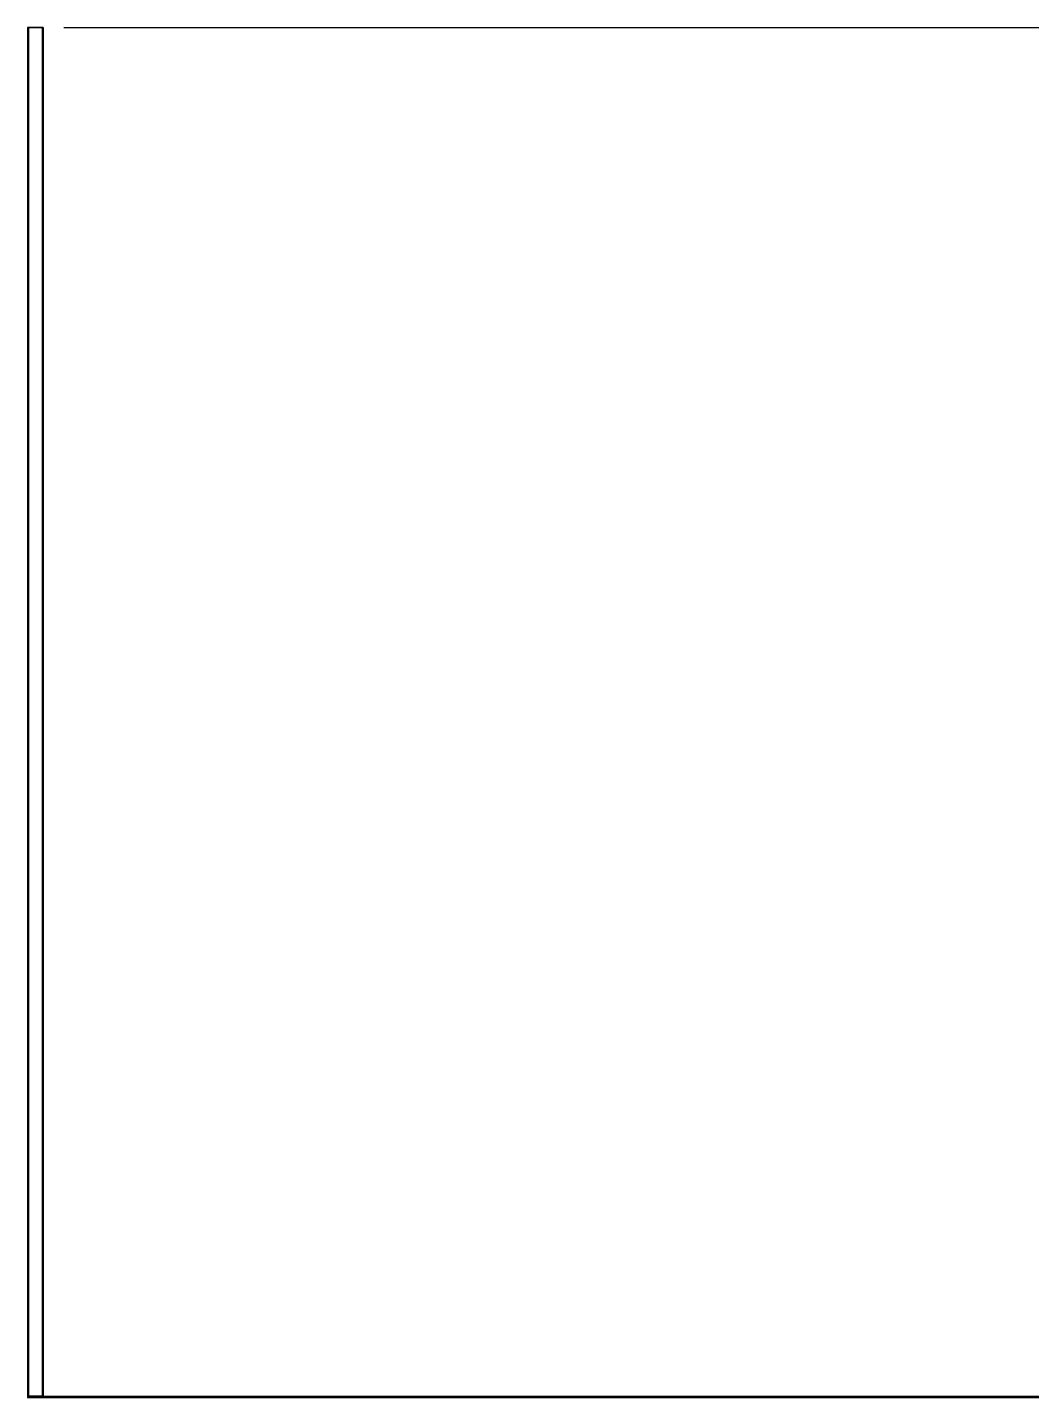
# Model space of a CAD drawing. Header units: inches. Extents: x 31 to 2213, y 31 to 1421.
# Drawn here: x 803.6 to 937.7, y 595.3 to 778.2 of the extents above; entities that cross this region are included whole.
import ezdxf

# ---------------------------------------------------------------- set-up
doc = ezdxf.new("R2010")
doc.units = ezdxf.units.IN
doc.header["$MEASUREMENT"] = 0

msp = doc.modelspace()

# ---------------------------------------------------------------- linework, layer by layer
at = {"layer": 'ANNOTATION'}
msp.add_line((808.51, 778.25), (1071.86, 778.25), dxfattribs=at)
at = {"layer": 'OUTLINE'}
for p, q in [((805.61, 778.25), (803.64, 778.25)), ((803.64, 778.25), (803.8, 778.25)), ((803.64, 778.25), (803.64, 595.28)), ((803.8, 778.25), (803.8, 595.47)), ((803.8, 778.25), (805.76, 778.25)), ((805.76, 778.25), (805.61, 778.25)), ((805.61, 778.25), (805.61, 595.28)), ((805.76, 778.25), (805.76, 595.47)), ((803.64, 595.28), (805.61, 595.28)), ((803.64, 595.28), (860.66, 595.28)), ((803.8, 595.47), (860.66, 595.47)), ((805.76, 595.47), (803.8, 595.47)), ((805.61, 595.28), (861.73, 595.28)), ((805.76, 595.47), (861.73, 595.47)), ((860.66, 595.47), (860.66, 595.28)), ((860.66, 595.47), (952.36, 595.47)), ((860.66, 595.28), (952.36, 595.28)), ((861.73, 595.28), (861.73, 595.47)), ((861.73, 595.47), (953.43, 595.47)), ((861.73, 595.28), (953.43, 595.28))]:
    msp.add_line(p, q, dxfattribs=at)

doc.saveas('drawing.dxf')
